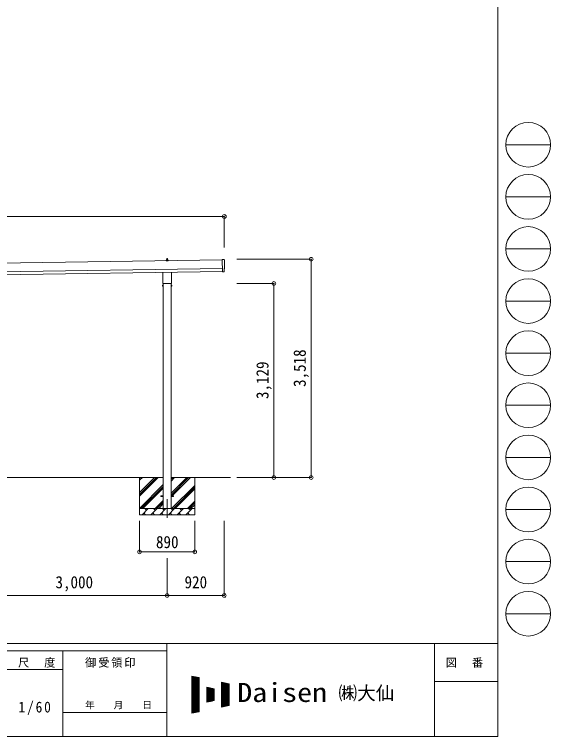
# Model space of a CAD drawing. Units: millimetres at full size, sheet at 1:60. Extents: x -16864 to 16864, y -11640 to 11640.
# Drawn here: x 8224 to 16864, y -11640 to 0 of the extents above; entities that cross this region are included whole.
import ezdxf
from ezdxf.enums import TextEntityAlignment as Align

# ---------------------------------------------------------------- set-up
doc = ezdxf.new("R2010")
doc.units = ezdxf.units.MM
doc.header["$LTSCALE"] = 60
doc.header["$PDMODE"] = 32
doc.header["$PDSIZE"] = 60
doc.linetypes.add('CHAIN1', pattern=[8, 5, -1, 1, -1])
for name, color, linetype, lineweight in [('0-1_Defpoints', 7, 'CHAIN1', 9), ('0-2_TEXT1', 4, 'Continuous', 9), ('0-3_SHAPE', 7, 'Continuous', 9), ('0-8_TABLE1', 6, 'Continuous', 9), ('F-0', 7, 'Continuous', 9)]:
    doc.layers.add(name, color=color, linetype=linetype, lineweight=lineweight)
doc.styles.add('ＭＳ ゴシック', font='')
doc.styles.get('ＭＳ ゴシック').set_extended_font_data('MS Gothic')

msp = doc.modelspace()

# ---------------------------------------------------------------- linework, layer by layer
at = {"layer": '0-1_Defpoints'}
msp.add_line((10685.56, -7813.9), (10685.56, -8162.9), dxfattribs=at)
at = {"layer": '0-2_TEXT1'}
for p, q in [((11573.26, -3956.24), (6208.3, -4032.88)), ((10675.87, -3960.28), (10675.87, -3956.07)), ((10676.87, -3956.07), (10694.87, -3956.07)), ((10679.87, -3956.07), (10680.59, -3932.55)), ((10681.59, -3931.57), (10690.14, -3931.57)), ((10691.14, -3932.55), (10691.87, -3956.07)), ((10695.87, -3960.28), (10695.87, -3956.07)), ((11573.18, -3951.15), (11576.02, -4149.99)), ((11604.86, -3952.36), (11573.18, -3951.15)), ((10667.62, -3971.57), (10667.62, -3963.86)), ((10704.12, -3971.57), (10667.62, -3971.57)), ((10668, -3963.07), (10703.73, -3963.07)), ((10668.38, -3962.88), (10675.1, -3961.26)), ((10675.48, -3961.07), (10696.25, -3961.07)), ((10703.35, -3962.88), (10696.63, -3961.26)), ((10704.12, -3971.57), (10704.12, -3963.86)), ((6210.3, -4172.87), (11575.26, -4096.23)), ((6211.02, -4222.86), (11575.97, -4146.22)), ((10617.26, -4325.56), (10617.26, -4159.92)), ((10753.86, -4157.96), (10753.86, -4325.56)), ((11594.23, -4148.82), (11576.02, -4149.99)), ((11594.91, -4149.45), (11594.23, -4148.82)), ((11595.65, -4149.71), (11602.57, -4149.25)), ((10611.56, -4363.83), (10612.32, -4362.51)), ((10611.56, -4363.83), (10611.56, -4380.83)), ((10611.56, -4380.83), (10612.32, -4382.14)), ((10618.56, -4367.42), (10612.32, -4367.42)), ((10618.56, -4377.24), (10612.32, -4377.24)), ((10618.56, -4382.14), (10612.32, -4382.14)), ((10615.56, -4334.33), (10615.56, -4328.83)), ((10753.5, -4337.83), (10617.62, -4337.83)), ((10621.06, -4381.53), (10618.56, -4381.53)), ((10623.06, -4337.83), (10623.06, -7963.9)), ((10748.06, -7963.9), (10748.06, -4337.83)), ((10750.06, -4381.53), (10752.56, -4381.53)), ((10752.56, -4367.42), (10758.8, -4367.42)), ((10752.56, -4377.24), (10758.8, -4377.24)), ((10752.56, -4382.14), (10758.8, -4382.14)), ((10755.56, -4328.83), (10755.56, -4334.33)), ((10759.56, -4363.83), (10758.8, -4362.51)), ((10759.56, -4380.83), (10758.8, -4382.14)), ((10759.56, -4363.83), (10759.56, -4380.83)), ((10585.56, -7759.4), (10623.06, -7759.4)), ((10585.56, -7768.4), (10585.56, -7759.4)), ((10585.56, -7759.4), (10623.06, -7759.4)), ((10585.56, -7768.4), (10585.56, -7759.4)), ((10585.56, -7768.4), (10623.06, -7768.4)), ((10585.56, -7768.4), (10623.06, -7768.4)), ((10748.06, -7759.4), (10785.56, -7759.4)), ((10748.06, -7759.4), (10785.56, -7759.4)), ((10748.06, -7768.4), (10785.56, -7768.4)), ((10748.06, -7768.4), (10785.56, -7768.4)), ((10785.56, -7768.4), (10785.56, -7759.4)), ((10785.56, -7768.4), (10785.56, -7759.4))]:
    msp.add_line(p, q, dxfattribs=at)
for points in [[(11605.36, -4146.22), (11604.69, -4099.19), (11605.29, -4099.18)], [(10618.56, -4382.14), (10618.56, -4362.51), (10612.32, -4362.51)], [(10618.56, -4381.53), (10618.56, -4363.13), (10621.06, -4363.13)], [(10752.56, -4381.53), (10752.56, -4363.13), (10750.06, -4363.13)], [(10752.56, -4382.14), (10752.56, -4362.51), (10758.8, -4362.51)]]:
    msp.add_lwpolyline(points, dxfattribs=at)
for points in [[(10621.06, -4382.83), (10621.06, -4361.83), (10623.06, -4361.83), (10623.06, -4382.83)], [(10750.06, -4382.83), (10750.06, -4361.83), (10748.06, -4361.83), (10748.06, -4382.83)]]:
    msp.add_lwpolyline(points, close=True, dxfattribs=at)
for centre, radius, start, end in [((10679.95, -3956.7), 4.13, 90, 171.17633), ((10676.87, -3957.07), 1, 90, 180), ((10681.59, -3932.57), 1, 90, 178.60509), ((10689.2, -3956.07), 4.83, 133.60282, 180), ((10682.53, -3956.07), 4.83, 0, 46.39718), ((10690.14, -3932.57), 1, 1.39491, 90), ((10691.78, -3956.7), 4.13, 8.82367, 90), ((10694.87, -3957.07), 1, 0, 90), ((10668.62, -3963.86), 1, 103.62699, 180), ((10674.87, -3960.28), 1, 283.62699, 0), ((10696.87, -3960.28), 1, 180, 256.37301), ((10703.12, -3963.86), 1, 0, 76.37301), ((11595.59, -4148.71), 1, 227.3164, 273.81435), ((10615.9, -4364.97), 4.34, 145.61575, 214.38425), ((10627.8, -4372.33), 16.24, 162.41205, 197.58795), ((10615.9, -4379.69), 4.34, 145.61575, 214.38425), ((10619.56, -4328.83), 4, 125.09963, 180), ((10619.56, -4334.33), 4, 180, 194.47751), ((10619.56, -4334.33), 4, 194.47751, 241.04498), ((10751.56, -4334.33), 4, 298.95502, 345.52249), ((10751.56, -4328.83), 4, 0, 54.90037), ((10751.56, -4334.33), 4, 345.52249, 0), ((10755.21, -4364.97), 4.34, 325.61575, 34.38425), ((10743.32, -4372.33), 16.24, 342.41205, 17.58795), ((10755.21, -4379.69), 4.34, 325.61575, 34.38425)]:
    msp.add_arc(centre, radius, start, end, dxfattribs=at)
for centre, major_axis, ratio, start_param, end_param in [((11604.66, -3955.35), (3, -0.04), 0.99863, 6.26838895, 7.80162176), ((16371.04, -3957.69), (-4762.89, -68.04), 0.99863, 6.26840604, 6.29770427), ((11602.36, -4146.25), (2.21, -2.04), 0.9974, 5.52523108, 7.04113953), ((11605.23, -4094.78), (4.41, -0.06), 0.99863, 4.71238898, 6.29767781)]:
    msp.add_ellipse(centre, major_axis=major_axis, ratio=ratio, start_param=start_param, end_param=end_param, dxfattribs=at)
at = {"layer": '0-3_SHAPE'}
for p, q in [((10623.06, -7463.9), (7748.06, -7463.9)), ((10240.56, -7463.9), (10240.56, -8063.9)), ((10240.56, -7707.38), (10484.04, -7463.9)), ((10240.56, -7735.67), (10512.33, -7463.9)), ((10240.56, -7763.95), (10540.61, -7463.9)), ((10240.56, -7509.39), (10286.05, -7463.9)), ((10240.56, -7481.11), (10257.77, -7463.9)), ((11704.96, -7463.9), (10748.06, -7463.9)), ((10748.06, -7492.72), (10776.88, -7463.9)), ((10748.06, -7521.01), (10805.17, -7463.9)), ((10748.06, -7775.57), (11059.73, -7463.9)), ((10748.06, -7719), (11003.16, -7463.9)), ((10748.06, -7747.28), (11031.44, -7463.9)), ((11130.56, -7463.9), (11130.56, -8063.9)), ((10240.56, -7961.94), (10623.06, -7579.44)), ((10266.88, -7963.9), (10623.06, -7607.72)), ((10295.17, -7963.9), (10623.06, -7636.01)), ((10757.72, -7963.9), (11130.56, -7591.06)), ((10786, -7963.9), (11130.56, -7619.34)), ((10814.29, -7963.9), (11130.56, -7647.63)), ((10493.16, -7963.9), (10623.06, -7834)), ((10521.44, -7963.9), (10623.06, -7862.28)), ((10549.73, -7963.9), (10623.06, -7890.57)), ((11012.28, -7963.9), (11130.56, -7845.62)), ((11040.56, -7963.9), (11130.56, -7873.9)), ((11068.84, -7963.9), (11130.56, -7902.18)), ((10240.56, -7963.9), (11130.56, -7963.9)), ((10282.01, -8063.9), (10382.01, -7963.9)), ((10353.45, -7992.45), (10324.9, -7963.9)), ((10423.43, -8063.9), (10523.43, -7963.9)), ((10494.87, -7992.45), (10466.32, -7963.9)), ((10564.85, -8063.9), (10664.85, -7963.9)), ((10636.3, -7992.45), (10607.74, -7963.9)), ((10706.27, -8063.9), (10806.27, -7963.9)), ((10777.72, -7992.45), (10749.16, -7963.9)), ((10847.69, -8063.9), (10947.69, -7963.9)), ((10919.14, -7992.45), (10890.58, -7963.9)), ((10989.11, -8063.9), (11089.11, -7963.9)), ((11060.56, -7992.45), (11032.01, -7963.9)), ((11130.56, -8063.9), (10240.56, -8063.9)), ((10310.56, -8035.35), (10339.11, -8063.9)), ((10451.98, -8035.35), (10480.53, -8063.9)), ((10593.4, -8035.35), (10621.96, -8063.9)), ((10734.82, -8035.35), (10763.38, -8063.9)), ((10876.24, -8035.35), (10904.8, -8063.9)), ((11017.67, -8035.35), (11046.22, -8063.9))]:
    msp.add_line(p, q, dxfattribs=at)
at = {"layer": '0-8_TABLE1'}
for p, q in [((11606.27, -3256.26), (767.34, -3256.26)), ((11606.27, -3256.26), (11606.27, -3756.26)), ((13006.27, -3945.79), (11806.27, -3945.79)), ((13006.27, -7463.9), (13006.27, -3945.79)), ((12406.27, -4335.33), (11806.27, -4335.33)), ((12406.27, -4335.33), (12406.27, -7463.9)), ((13006.27, -7463.9), (11806.27, -7463.9)), ((10240.56, -8662.9), (10240.56, -8162.9)), ((11130.56, -8662.9), (11130.56, -8162.9)), ((11605.96, -9364.9), (11605.96, -8162.9)), ((10240.56, -8662.9), (11130.56, -8662.9)), ((10685.56, -9364.9), (10685.56, -8764.9)), ((10685.56, -9364.9), (7685.56, -9364.9)), ((11605.96, -9364.9), (10685.56, -9364.9))]:
    msp.add_line(p, q, dxfattribs=at)
for p in [(11606.27, -3256.26), (13006.27, -3945.79), (12406.27, -4335.33), (12406.27, -7463.9), (13006.27, -7463.9), (10240.56, -8662.9), (11130.56, -8662.9), (10685.56, -9364.9), (11605.96, -9364.9)]:
    msp.add_point(p, dxfattribs=at)
at = {"layer": 'F-0', "color": 5, "lineweight": 5}
for p, q in [((16015.88, 11640), (16015.88, -11640)), ((-16864.12, -10140), (16015.88, -10140)), ((10682.37, -10140), (10682.37, -11640)), ((14995.88, -10140), (14995.88, -11640)), ((-16864.12, -10260), (10682.37, -10260)), ((9002.37, -10260), (9002.37, -11640)), ((5402.37, -10560), (9002.37, -10560)), ((14995.88, -10755), (16015.88, -10755)), ((9002.37, -11250), (10682.37, -11250)), ((-16864.12, -11640), (16015.88, -11640))]:
    msp.add_line(p, q, dxfattribs=at)
at = {"layer": 'F-0', "color": 4}
for p, q in [((16144.11, -2100), (16864.12, -2100)), ((16144.11, -2940), (16864.12, -2940)), ((16144.11, -3780), (16864.12, -3780)), ((16144.11, -4620), (16864.12, -4620)), ((16144.11, -5460), (16864.12, -5460)), ((16144.11, -6300), (16864.12, -6300)), ((16144.11, -7140), (16864.12, -7140)), ((16144.11, -7980), (16864.12, -7980)), ((16144.11, -8820), (16864.12, -8820)), ((16144.11, -9660), (16864.12, -9660))]:
    msp.add_line(p, q, dxfattribs=at)
at = {"layer": 'F-0'}
for p, q in [((11082.29, -10665.2), (11202.29, -10690.2)), ((11082.29, -10665.2), (11082.29, -11265.2)), ((11082.29, -10670.85), (11109.39, -10670.85)), ((11082.29, -10676.85), (11138.19, -10676.85)), ((11082.29, -10682.85), (11166.99, -10682.85)), ((11082.29, -10688.85), (11195.79, -10688.85)), ((11082.29, -10694.85), (11202.29, -10694.85)), ((11082.29, -10700.85), (11202.29, -10700.85)), ((11082.29, -10706.85), (11202.29, -10706.85)), ((11085.85, -11264.46), (11085.85, -10665.94)), ((11091.85, -11263.21), (11091.85, -10667.19)), ((11097.85, -11261.96), (11097.85, -10668.44)), ((11103.85, -11260.71), (11103.85, -10669.69)), ((11109.85, -11259.46), (11109.85, -10670.94)), ((11115.85, -11258.21), (11115.85, -10672.19)), ((11121.85, -11256.96), (11121.85, -10673.44)), ((11127.85, -11255.71), (11127.85, -10674.69)), ((11133.85, -11254.46), (11133.85, -10675.94)), ((11139.85, -11253.21), (11139.85, -10677.19)), ((11145.85, -11251.96), (11145.85, -10678.44)), ((11151.85, -11250.71), (11151.85, -10679.69)), ((11157.85, -11249.46), (11157.85, -10680.94)), ((11163.85, -11248.21), (11163.85, -10682.19)), ((11169.85, -11246.96), (11169.85, -10683.44)), ((11175.85, -11245.71), (11175.85, -10684.69)), ((11181.85, -11244.46), (11181.85, -10685.94)), ((11187.85, -11243.21), (11187.85, -10687.19)), ((11193.85, -11241.96), (11193.85, -10688.44)), ((11199.85, -11240.71), (11199.85, -10689.69)), ((11202.29, -10690.2), (11202.29, -11240.2)), ((11082.29, -10712.85), (11202.29, -10712.85)), ((11082.29, -10718.85), (11202.29, -10718.85)), ((11082.29, -10724.85), (11202.29, -10724.85)), ((11082.29, -10730.85), (11202.29, -10730.85)), ((11082.29, -10736.85), (11202.29, -10736.85)), ((11082.29, -10742.85), (11202.29, -10742.85)), ((11082.29, -10748.85), (11202.29, -10748.85)), ((11082.29, -10754.85), (11202.29, -10754.85)), ((11082.29, -10760.85), (11202.29, -10760.85)), ((11082.29, -10766.85), (11202.29, -10766.85)), ((11082.29, -10772.85), (11202.29, -10772.85)), ((11082.29, -10778.85), (11202.29, -10778.85)), ((11082.29, -10784.85), (11202.29, -10784.85)), ((11082.29, -10790.85), (11202.29, -10790.85)), ((11082.29, -10796.85), (11202.29, -10796.85)), ((11082.29, -10802.85), (11202.29, -10802.85)), ((11082.29, -10808.85), (11202.29, -10808.85)), ((11082.29, -10814.85), (11202.29, -10814.85)), ((11082.29, -10820.85), (11202.29, -10820.85)), ((11562.29, -10765.2), (11682.29, -10790.2)), ((11562.29, -10765.2), (11562.29, -11165.2)), ((11562.29, -10766.85), (11570.19, -10766.85)), ((11562.29, -10772.85), (11598.99, -10772.85)), ((11562.29, -10778.85), (11627.79, -10778.85)), ((11562.29, -10784.85), (11656.59, -10784.85)), ((11562.29, -10790.85), (11682.29, -10790.85)), ((11562.29, -10796.85), (11682.29, -10796.85)), ((11562.29, -10802.85), (11682.29, -10802.85)), ((11562.29, -10808.85), (11682.29, -10808.85)), ((11562.29, -10814.85), (11682.29, -10814.85)), ((11562.29, -10820.85), (11682.29, -10820.85)), ((11565.85, -11164.46), (11565.85, -10765.94)), ((11571.85, -11163.21), (11571.85, -10767.19)), ((11577.85, -11161.96), (11577.85, -10768.44)), ((11583.85, -11160.71), (11583.85, -10769.69)), ((11589.85, -11159.46), (11589.85, -10770.94)), ((11595.85, -11158.21), (11595.85, -10772.19)), ((11601.85, -11156.96), (11601.85, -10773.44)), ((11607.85, -11155.71), (11607.85, -10774.69)), ((11613.85, -11154.46), (11613.85, -10775.94)), ((11619.85, -11153.21), (11619.85, -10777.19)), ((11625.85, -11151.96), (11625.85, -10778.44)), ((11631.85, -11150.71), (11631.85, -10779.69)), ((11637.85, -11149.46), (11637.85, -10780.94)), ((11643.85, -11148.21), (11643.85, -10782.19)), ((11649.85, -11146.96), (11649.85, -10783.44)), ((11655.85, -11145.71), (11655.85, -10784.69)), ((11661.85, -11144.46), (11661.85, -10785.94)), ((11667.85, -11143.21), (11667.85, -10787.19)), ((11673.85, -11141.96), (11673.85, -10788.44)), ((11679.85, -11140.71), (11679.85, -10789.69)), ((11682.29, -10790.2), (11682.29, -11140.2)), ((11082.29, -10826.85), (11202.29, -10826.85)), ((11082.29, -10832.85), (11202.29, -10832.85)), ((11082.29, -10838.85), (11202.29, -10838.85)), ((11082.29, -10844.85), (11202.29, -10844.85)), ((11082.29, -10850.85), (11202.29, -10850.85)), ((11082.29, -10856.85), (11202.29, -10856.85)), ((11082.29, -10862.85), (11202.29, -10862.85)), ((11082.29, -10868.85), (11202.29, -10868.85)), ((11082.29, -10874.85), (11202.29, -10874.85)), ((11082.29, -10880.85), (11202.29, -10880.85)), ((11082.29, -10886.85), (11202.29, -10886.85)), ((11082.29, -10892.85), (11202.29, -10892.85)), ((11082.29, -10898.85), (11202.29, -10898.85)), ((11082.29, -10904.85), (11202.29, -10904.85)), ((11082.29, -10910.85), (11202.29, -10910.85)), ((11082.29, -10916.85), (11202.29, -10916.85)), ((11082.29, -10922.85), (11202.29, -10922.85)), ((11082.29, -10928.85), (11202.29, -10928.85)), ((11082.29, -10934.85), (11202.29, -10934.85)), ((11082.29, -10940.85), (11202.29, -10940.85)), ((11322.29, -10845.2), (11442.29, -10870.2)), ((11322.29, -10845.2), (11322.29, -11085.2)), ((11322.29, -10850.85), (11349.39, -10850.85)), ((11322.29, -10856.85), (11378.19, -10856.85)), ((11322.29, -10862.85), (11406.99, -10862.85)), ((11322.29, -10868.85), (11435.79, -10868.85)), ((11322.29, -10874.85), (11442.29, -10874.85)), ((11322.29, -10880.85), (11442.29, -10880.85)), ((11322.29, -10886.85), (11442.29, -10886.85)), ((11322.29, -10892.85), (11442.29, -10892.85)), ((11322.29, -10898.85), (11442.29, -10898.85)), ((11322.29, -10904.85), (11442.29, -10904.85)), ((11322.29, -10910.85), (11442.29, -10910.85)), ((11322.29, -10916.85), (11442.29, -10916.85)), ((11322.29, -10922.85), (11442.29, -10922.85)), ((11322.29, -10928.85), (11442.29, -10928.85)), ((11322.29, -10934.85), (11442.29, -10934.85)), ((11322.29, -10940.85), (11442.29, -10940.85)), ((11325.85, -11084.46), (11325.85, -10845.94)), ((11331.85, -11083.21), (11331.85, -10847.19)), ((11337.85, -11081.96), (11337.85, -10848.44)), ((11343.85, -11080.71), (11343.85, -10849.69)), ((11349.85, -11079.46), (11349.85, -10850.94)), ((11355.85, -11078.21), (11355.85, -10852.19)), ((11361.85, -11076.96), (11361.85, -10853.44)), ((11367.85, -11075.71), (11367.85, -10854.69)), ((11373.85, -11074.46), (11373.85, -10855.94)), ((11379.85, -11073.21), (11379.85, -10857.19)), ((11385.85, -11071.96), (11385.85, -10858.44)), ((11391.85, -11070.71), (11391.85, -10859.69)), ((11397.85, -11069.46), (11397.85, -10860.94)), ((11403.85, -11068.21), (11403.85, -10862.19)), ((11409.85, -11066.96), (11409.85, -10863.44)), ((11415.85, -11065.71), (11415.85, -10864.69)), ((11421.85, -11064.46), (11421.85, -10865.94)), ((11427.85, -11063.21), (11427.85, -10867.19)), ((11433.85, -11061.96), (11433.85, -10868.44)), ((11439.85, -11060.71), (11439.85, -10869.69)), ((11442.29, -10870.2), (11442.29, -11060.2)), ((11562.29, -10826.85), (11682.29, -10826.85)), ((11562.29, -10832.85), (11682.29, -10832.85)), ((11562.29, -10838.85), (11682.29, -10838.85)), ((11562.29, -10844.85), (11682.29, -10844.85)), ((11562.29, -10850.85), (11682.29, -10850.85)), ((11562.29, -10856.85), (11682.29, -10856.85)), ((11562.29, -10862.85), (11682.29, -10862.85)), ((11562.29, -10868.85), (11682.29, -10868.85)), ((11562.29, -10874.85), (11682.29, -10874.85)), ((11562.29, -10880.85), (11682.29, -10880.85)), ((11562.29, -10886.85), (11682.29, -10886.85)), ((11562.29, -10892.85), (11682.29, -10892.85)), ((11562.29, -10898.85), (11682.29, -10898.85)), ((11562.29, -10904.85), (11682.29, -10904.85)), ((11562.29, -10910.85), (11682.29, -10910.85)), ((11562.29, -10916.85), (11682.29, -10916.85)), ((11562.29, -10922.85), (11682.29, -10922.85)), ((11562.29, -10928.85), (11682.29, -10928.85)), ((11562.29, -10934.85), (11682.29, -10934.85)), ((11562.29, -10940.85), (11682.29, -10940.85)), ((11082.29, -10946.85), (11202.29, -10946.85)), ((11082.29, -10952.85), (11202.29, -10952.85)), ((11082.29, -10958.85), (11202.29, -10958.85)), ((11082.29, -10964.85), (11202.29, -10964.85)), ((11082.29, -10970.85), (11202.29, -10970.85)), ((11082.29, -10976.85), (11202.29, -10976.85)), ((11082.29, -10982.85), (11202.29, -10982.85)), ((11082.29, -10988.85), (11202.29, -10988.85)), ((11082.29, -10994.85), (11202.29, -10994.85)), ((11082.29, -11000.85), (11202.29, -11000.85)), ((11082.29, -11006.85), (11202.29, -11006.85)), ((11082.29, -11012.85), (11202.29, -11012.85)), ((11082.29, -11018.85), (11202.29, -11018.85)), ((11082.29, -11024.85), (11202.29, -11024.85)), ((11082.29, -11030.85), (11202.29, -11030.85)), ((11082.29, -11036.85), (11202.29, -11036.85)), ((11082.29, -11042.85), (11202.29, -11042.85)), ((11082.29, -11048.85), (11202.29, -11048.85)), ((11082.29, -11054.85), (11202.29, -11054.85)), ((11322.29, -10946.85), (11442.29, -10946.85)), ((11322.29, -10952.85), (11442.29, -10952.85)), ((11322.29, -10958.85), (11442.29, -10958.85)), ((11322.29, -10964.85), (11442.29, -10964.85)), ((11322.29, -10970.85), (11442.29, -10970.85)), ((11322.29, -10976.85), (11442.29, -10976.85)), ((11322.29, -10982.85), (11442.29, -10982.85)), ((11322.29, -10988.85), (11442.29, -10988.85)), ((11322.29, -10994.85), (11442.29, -10994.85)), ((11322.29, -11000.85), (11442.29, -11000.85)), ((11322.29, -11006.85), (11442.29, -11006.85)), ((11322.29, -11012.85), (11442.29, -11012.85)), ((11322.29, -11018.85), (11442.29, -11018.85)), ((11322.29, -11024.85), (11442.29, -11024.85)), ((11322.29, -11030.85), (11442.29, -11030.85)), ((11322.29, -11036.85), (11442.29, -11036.85)), ((11322.29, -11042.85), (11442.29, -11042.85)), ((11322.29, -11048.85), (11442.29, -11048.85)), ((11322.29, -11054.85), (11442.29, -11054.85)), ((11562.29, -10946.85), (11682.29, -10946.85)), ((11562.29, -10952.85), (11682.29, -10952.85)), ((11562.29, -10958.85), (11682.29, -10958.85)), ((11562.29, -10964.85), (11682.29, -10964.85)), ((11562.29, -10970.85), (11682.29, -10970.85)), ((11562.29, -10976.85), (11682.29, -10976.85)), ((11562.29, -10982.85), (11682.29, -10982.85)), ((11562.29, -10988.85), (11682.29, -10988.85)), ((11562.29, -10994.85), (11682.29, -10994.85)), ((11562.29, -11000.85), (11682.29, -11000.85)), ((11562.29, -11006.85), (11682.29, -11006.85)), ((11562.29, -11012.85), (11682.29, -11012.85)), ((11562.29, -11018.85), (11682.29, -11018.85)), ((11562.29, -11024.85), (11682.29, -11024.85)), ((11562.29, -11030.85), (11682.29, -11030.85)), ((11562.29, -11036.85), (11682.29, -11036.85)), ((11562.29, -11042.85), (11682.29, -11042.85)), ((11562.29, -11048.85), (11682.29, -11048.85)), ((11562.29, -11054.85), (11682.29, -11054.85)), ((11082.29, -11060.85), (11202.29, -11060.85)), ((11082.29, -11066.85), (11202.29, -11066.85)), ((11082.29, -11072.85), (11202.29, -11072.85)), ((11082.29, -11078.85), (11202.29, -11078.85)), ((11082.29, -11084.85), (11202.29, -11084.85)), ((11082.29, -11090.85), (11202.29, -11090.85)), ((11082.29, -11096.85), (11202.29, -11096.85)), ((11082.29, -11102.85), (11202.29, -11102.85)), ((11082.29, -11108.85), (11202.29, -11108.85)), ((11082.29, -11114.85), (11202.29, -11114.85)), ((11082.29, -11120.85), (11202.29, -11120.85)), ((11082.29, -11126.85), (11202.29, -11126.85)), ((11082.29, -11132.85), (11202.29, -11132.85)), ((11082.29, -11138.85), (11202.29, -11138.85)), ((11082.29, -11144.85), (11202.29, -11144.85)), ((11082.29, -11150.85), (11202.29, -11150.85)), ((11082.29, -11156.85), (11202.29, -11156.85)), ((11082.29, -11162.85), (11202.29, -11162.85)), ((11082.29, -11168.85), (11202.29, -11168.85)), ((11322.29, -11085.2), (11442.29, -11060.2)), ((11322.29, -11060.85), (11439.19, -11060.85)), ((11322.29, -11066.85), (11410.39, -11066.85)), ((11322.29, -11072.85), (11381.59, -11072.85)), ((11322.29, -11078.85), (11352.79, -11078.85)), ((11322.29, -11084.85), (11323.99, -11084.85)), ((11562.29, -11060.85), (11682.29, -11060.85)), ((11562.29, -11066.85), (11682.29, -11066.85)), ((11562.29, -11072.85), (11682.29, -11072.85)), ((11562.29, -11078.85), (11682.29, -11078.85)), ((11562.29, -11084.85), (11682.29, -11084.85)), ((11562.29, -11090.85), (11682.29, -11090.85)), ((11562.29, -11096.85), (11682.29, -11096.85)), ((11562.29, -11102.85), (11682.29, -11102.85)), ((11562.29, -11108.85), (11682.29, -11108.85)), ((11562.29, -11114.85), (11682.29, -11114.85)), ((11562.29, -11120.85), (11682.29, -11120.85)), ((11562.29, -11126.85), (11682.29, -11126.85)), ((11562.29, -11132.85), (11682.29, -11132.85)), ((11562.29, -11138.85), (11682.29, -11138.85)), ((11682.29, -11140.2), (11562.29, -11165.2)), ((11562.29, -11144.85), (11659.99, -11144.85)), ((11562.29, -11150.85), (11631.19, -11150.85)), ((11562.29, -11156.85), (11602.39, -11156.85)), ((11562.29, -11162.85), (11573.59, -11162.85)), ((11082.29, -11174.85), (11202.29, -11174.85)), ((11082.29, -11180.85), (11202.29, -11180.85)), ((11082.29, -11186.85), (11202.29, -11186.85)), ((11082.29, -11192.85), (11202.29, -11192.85)), ((11082.29, -11198.85), (11202.29, -11198.85)), ((11082.29, -11204.85), (11202.29, -11204.85)), ((11082.29, -11210.85), (11202.29, -11210.85)), ((11082.29, -11216.85), (11202.29, -11216.85)), ((11082.29, -11222.85), (11202.29, -11222.85)), ((11082.29, -11228.85), (11202.29, -11228.85)), ((11082.29, -11234.85), (11202.29, -11234.85)), ((11202.29, -11240.2), (11082.29, -11265.2)), ((11082.29, -11240.85), (11199.19, -11240.85)), ((11082.29, -11246.85), (11170.39, -11246.85)), ((11082.29, -11252.85), (11141.59, -11252.85)), ((11082.29, -11258.85), (11112.79, -11258.85)), ((11082.29, -11264.85), (11083.99, -11264.85))]:
    msp.add_line(p, q, dxfattribs=at)
at = {"layer": 'F-0', "color": 4}
for centre in [(16504.11, -2100), (16504.11, -2940), (16504.11, -3780), (16504.11, -4620), (16504.11, -5460), (16504.11, -6300), (16504.11, -7140), (16504.11, -7980), (16504.11, -8820), (16504.11, -9660)]:
    msp.add_circle(centre, 360, dxfattribs=at)

# ---------------------------------------------------------------- texts
at = {"layer": '0-8_TABLE1', "color": 7, "style": 'ＭＳ ゴシック', "width": 0.9}
for s, p in [('3,518', (12978.77, -6004.85)), ('3,129', (12378.77, -6199.61))]:
    msp.add_text(s, height=197.9, rotation=90, dxfattribs=at).set_placement(p, align=Align.BOTTOM_LEFT)
for s, p in [('890', (10505.56, -8662.9)), ('3,000', (8885.56, -9309.9)), ('920', (10965.76, -9309.9))]:
    msp.add_text(s, height=197.9, dxfattribs=at).set_placement(p, align=Align.BOTTOM_LEFT)
at = {"layer": 'F-0', "style": 'ＭＳ ゴシック', "width": 1.15}
msp.add_text('Daisen', height=307.9, dxfattribs=at).set_placement((11816.02, -11175.2), align=Align.BOTTOM_LEFT)
at = {"layer": 'F-0', "style": 'ＭＳ ゴシック'}
for s, height, p in [('㈱大仙\u3000', 219.9, (13446.81, -11115.2)), ('年\u3000\u3000月\u3000\u3000日', 110, (9362.37, -11220))]:
    msp.add_text(s, height=height, dxfattribs=at).set_placement(p, align=Align.BOTTOM_LEFT)
at = {"layer": 'F-0', "attachment_point": 7, "style": 'ＭＳ ゴシック'}
for s, insert, char_height in [('\\T1.17;尺\u3000度', (8282.37, -10530), 132), ('\\T1.17;御受領印', (9362.37, -10530), 132), ('\\T1.17;図\u3000番', (15175.88, -10530), 132), ('\\T1.28;\\W0.9;1/60', (8289.87, -11295), 176)]:
    msp.add_mtext(s, dxfattribs=dict(at, insert=insert, char_height=char_height))

doc.saveas('drawing.dxf')
